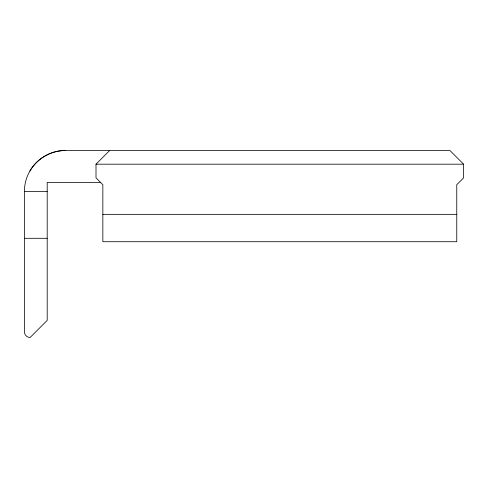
<?xml version="1.0" encoding="UTF-8"?>
<svg xmlns="http://www.w3.org/2000/svg" width="488" height="488" viewBox="0 0 488 488"><rect width="100%" height="100%" fill="white"/><g stroke="black" fill="none" stroke-linecap="round" stroke-linejoin="round"><path stroke-width="0.73" d="M29.902 171.026C37.064 158.533 51.045 150.463 65.447 150.505L449.918 150.505L463.6 164.188L463.6 177.87L456.762 184.708L456.762 241.719L102.846 241.719L102.846 184.708L96.002 177.87L96.002 164.188L109.684 150.505M96.002 164.188L463.6 164.188M100.565 182.433L47.202 182.433L47.202 320.39L30.104 337.495A5.704 5.704 0 0 1 24.4 331.797L24.4 191.552A41.047 41.047 0 0 1 65.447 150.505M24.4 191.552L47.202 191.552M102.846 214.354L456.762 214.354M24.4 238.296L47.202 238.296"/></g></svg>
